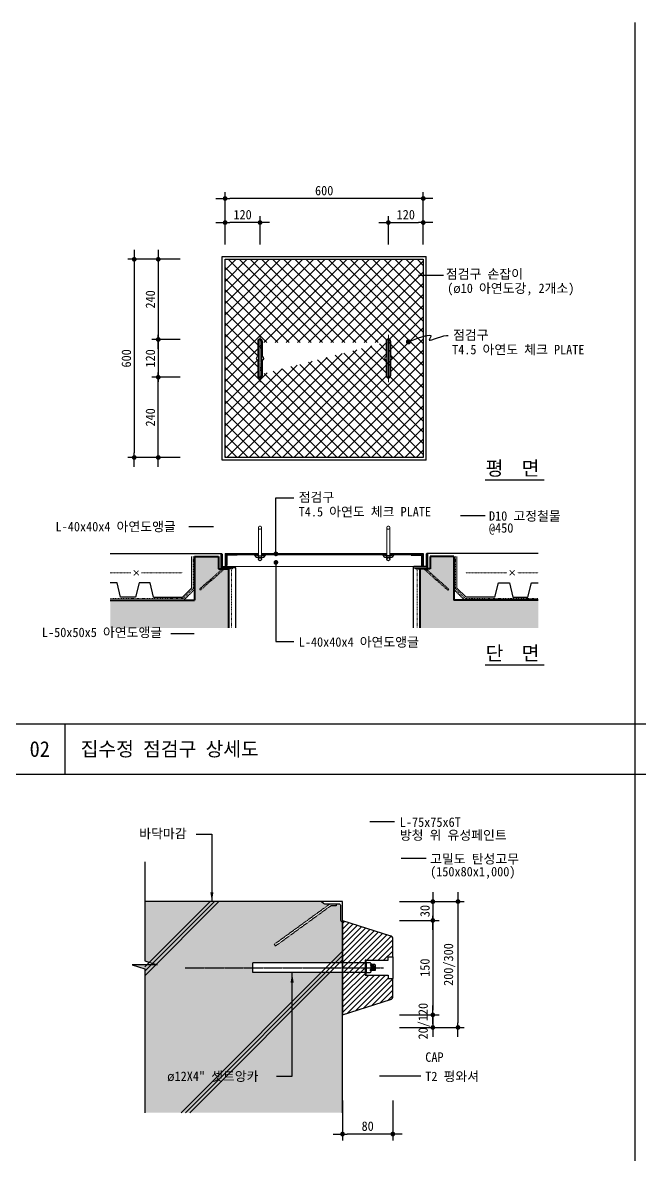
# Model space of a CAD drawing. Header units: millimetres. Extents: x 209 to 75467, y 6568 to 12199.
# Drawn here: x 10414 to 12375, y 8601 to 12199 of the extents above; entities that cross this region are included whole.
import ezdxf
from ezdxf.enums import TextEntityAlignment as Align

# ---------------------------------------------------------------- set-up
doc = ezdxf.new("R2010")
doc.units = ezdxf.units.MM
doc.header["$MEASUREMENT"] = 0
for name, pattern in [('CEN', [62, 60, -1, 0, -1]), ('HID', [2, 1.1, -0.9]), ('HIDDEN', [0.375, 0.25, -0.125]), ('HIDDEN2', [0.1875, 0.125, -0.0625])]:
    doc.linetypes.add(name, pattern=pattern)
doc.layers.get('0').update_dxf_attribs({"linetype": 'CONTINUOUS'})
for name, color, linetype, lineweight in [('A-CNTL', 1, 'CEN', 15), ('A-CONC-LIN1', 2, 'CONTINUOUS', 40), ('A-CONC-LIN2', 7, 'CONTINUOUS', 25), ('A-DIMS', 7, 'CONTINUOUS', 25), ('A-ELEV-LIN2', 7, 'CONTINUOUS', 25), ('A-ELEV-LIN3', 8, 'CONTINUOUS', 18), ('A-MKXS-LEAD', 7, 'CONTINUOUS', 25), ('A-MKXS-TEXT1', 3, 'CONTINUOUS', 25), ('A-MKXX-SYMB', 7, 'CONTINUOUS', 25), ('A-SECT-MESH', 8, 'HID', 18), ('A-XXXX-FIN1', 255, 'CONTINUOUS', 18), ('A-XXXX-FIN3', 4, 'CONTINUOUS', 25), ('A-XXXX-HATC', 8, 'CONTINUOUS', 18), ('A-XXXX-HID', 8, 'HIDDEN', 18), ('A-XXXX-STL', 3, 'CONTINUOUS', 25), ('A-XXXX-SYMB', 7, 'CONTINUOUS', 25), ('A-XXXX-TXT1', 3, 'CONTINUOUS', 25), ('A-XXXX-WAT1', 9, 'HID', 20)]:
    doc.layers.add(name, color=color, linetype=linetype, lineweight=lineweight)
for name, color, linetype in [('A-XXXX-SOLD', 252, 'CONTINUOUS'), ('CA-ANNO-TEXT', 3, 'CONTINUOUS'), ('ELEV2', 9, 'CONTINUOUS'), ('GRID', 1, 'CEN'), ('HAT', 8, 'CONTINUOUS'), ('hid', 5, 'HID'), ('PAD', 4, 'CONTINUOUS'), ('STL', 40, 'CONTINUOUS'), ('STRC', 2, 'CONTINUOUS'), ('SYM_JHS', 4, 'CONTINUOUS'), ('SYMB', 7, 'CONTINUOUS'), ('TABL', 7, 'CONTINUOUS'), ('TEXT', 7, 'CONTINUOUS'), ('WAT2', 7, 'CONTINUOUS')]:
    doc.layers.add(name, color=color, linetype=linetype)
doc.styles.add('HY울릉도L', font='H2GTRE.TTF')
doc.styles.add('돋움', font='')
doc.styles.add('돋움체', font='')
doc.styles.get('돋움').set_extended_font_data('DotumChe')
doc.styles.get('돋움체').set_extended_font_data('DotumChe')
doc.dimstyles.new('CDIM', dxfattribs={"dimtxt": 3, "dimasz": 1.5, "dimexe": 2, "dimexo": 1, "dimgap": 1, "dimtad": 1, "dimdec": 0, "dimrnd": 0.5, "dimzin": 0, "dimdsep": 32, "dimlunit": 6, "dimtxsty": 'HY울릉도L', "dimblk1": '_CIDOT', "dimblk2": '_CIDOT', "dimsah": 1, "dimcen": 5.5, "dimclrd": 2, "dimclre": 2, "dimclrt": 7, "dimadec": 0, "dimazin": 0, "dimtfac": 1, "dimtdec": 0, "dimtix": 1, "dimtmove": 2, "dimatfit": 1, "dimldrblk": '_CIDOT', "dimfxl": 1, "dimtolj": 1, "dimtzin": 0, "dimlwd": -1, "dimarcsym": 0})

# ---------------------------------------------------------------- blocks, each defined once
blk = doc.blocks.new('_CIDOT')
at = {"color": 0, "linetype": 'ByBlock'}
blk.add_line((2, 0), (-1, 0), dxfattribs=at)
at = {"color": 0, "linetype": 'ByBlock', "const_width": 0.5}
blk.add_lwpolyline([(-0.25, 0, 1), (0.25, 0, 1)], format="xyb", close=True, dxfattribs=at)
blk = doc.blocks.new('*D386')
at = {"layer": 'A-DIMS', "lineweight": -2, "transparency": 16777216}
for p, q in [((11430.7, 8772.2), (11430.7, 8645.9)), ((11590.7, 8772.2), (11590.7, 8645.9))]:
    blk.add_line(p, q, dxfattribs=at)
at = {"layer": 'A-DIMS', "transparency": 16777216}
blk.add_line((11575.7, 8665.9), (11445.7, 8665.9), dxfattribs=at)
at = {"layer": 'A-DIMS', "transparency": 16777216, "xscale": 15, "yscale": 15, "zscale": 15, "rotation": 180}
blk.add_blockref('_CIDOT', (11430.7, 8665.9), dxfattribs=at)
at = {"layer": 'A-DIMS', "transparency": 16777216, "xscale": 15, "yscale": 15, "zscale": 15}
blk.add_blockref('_CIDOT', (11590.7, 8665.9), dxfattribs=at)
at = {"layer": 'A-DIMS', "color": 3, "transparency": 16777216, "insert": (11510.7, 8690.9), "char_height": 30, "attachment_point": 5, "style": '돋움체'}
blk.add_mtext('\\A1;80', dxfattribs=at)
blk = doc.blocks.new('*D387')
at = {"layer": 'A-DIMS', "lineweight": -2, "transparency": 16777216}
for p, q in [((11611.5, 9404.8), (11737.9, 9404.8)), ((11611.5, 9344.8), (11737.9, 9344.8))]:
    blk.add_line(p, q, dxfattribs=at)
at = {"layer": 'A-DIMS', "transparency": 16777216}
blk.add_line((11717.9, 9389.8), (11717.9, 9359.8), dxfattribs=at)
at = {"layer": 'A-DIMS', "transparency": 16777216, "xscale": 15, "yscale": 15, "zscale": 15}
for p, rotation in [((11717.9, 9404.8), 90), ((11717.9, 9344.8), 270)]:
    blk.add_blockref('_CIDOT', p, dxfattribs=dict(at, rotation=rotation))
at = {"layer": 'A-DIMS', "color": 3, "transparency": 16777216, "insert": (11692.9, 9374.8), "char_height": 30, "attachment_point": 5, "rotation": 90, "style": '돋움체'}
blk.add_mtext('\\A1;30', dxfattribs=at)
blk = doc.blocks.new('*D388')
at = {"layer": 'A-DIMS', "lineweight": -2, "transparency": 16777216}
for p, q in [((11611.5, 9344.8), (11737.9, 9344.8)), ((11611.5, 9044.8), (11737.9, 9044.8))]:
    blk.add_line(p, q, dxfattribs=at)
at = {"layer": 'A-DIMS', "transparency": 16777216}
blk.add_line((11717.9, 9329.8), (11717.9, 9059.8), dxfattribs=at)
at = {"layer": 'A-DIMS', "transparency": 16777216, "xscale": 15, "yscale": 15, "zscale": 15}
for p, rotation in [((11717.9, 9344.8), 90), ((11717.9, 9044.8), 270)]:
    blk.add_blockref('_CIDOT', p, dxfattribs=dict(at, rotation=rotation))
at = {"layer": 'A-DIMS', "color": 3, "transparency": 16777216, "insert": (11692.9, 9194.8), "char_height": 30, "attachment_point": 5, "rotation": 90, "style": '돋움체'}
blk.add_mtext('\\A1;150', dxfattribs=at)
blk = doc.blocks.new('*D389')
at = {"layer": 'A-DIMS', "transparency": 16777216}
for p, q in [((11717.9, 9059.8), (11717.9, 9074.8)), ((11717.9, 9044.8), (11717.9, 9004.8)), ((11717.9, 8989.8), (11717.9, 8974.8))]:
    blk.add_line(p, q, dxfattribs=at)
at = {"layer": 'A-DIMS', "lineweight": -2, "transparency": 16777216}
for p, q in [((11611.5, 9044.8), (11737.9, 9044.8)), ((11611.5, 9004.8), (11737.9, 9004.8))]:
    blk.add_line(p, q, dxfattribs=at)
at = {"layer": 'A-DIMS', "transparency": 16777216, "xscale": 15, "yscale": 15, "zscale": 15}
for p, rotation in [((11717.9, 9044.8), 270), ((11717.9, 9004.8), 90)]:
    blk.add_blockref('_CIDOT', p, dxfattribs=dict(at, rotation=rotation))
at = {"layer": 'A-DIMS', "color": 3, "transparency": 16777216, "insert": (11690.4, 9024.8), "char_height": 30, "attachment_point": 5, "rotation": 90, "style": '돋움체'}
blk.add_mtext('\\A1;20/120', dxfattribs=at)
blk = doc.blocks.new('*D390')
at = {"layer": 'A-DIMS', "lineweight": -2, "transparency": 16777216}
for p, q in [((11691.5, 9404.8), (11817.9, 9404.8)), ((11691.5, 9004.8), (11817.9, 9004.8))]:
    blk.add_line(p, q, dxfattribs=at)
at = {"layer": 'A-DIMS', "transparency": 16777216}
blk.add_line((11797.9, 9389.8), (11797.9, 9019.8), dxfattribs=at)
at = {"layer": 'A-DIMS', "transparency": 16777216, "xscale": 15, "yscale": 15, "zscale": 15}
for p, rotation in [((11797.9, 9404.8), 90), ((11797.9, 9004.8), 270)]:
    blk.add_blockref('_CIDOT', p, dxfattribs=dict(at, rotation=rotation))
at = {"layer": 'A-DIMS', "color": 3, "transparency": 16777216, "insert": (11771.1, 9204.8), "char_height": 30, "attachment_point": 5, "rotation": 90, "style": '돋움체'}
blk.add_mtext('\\A1;200/300', dxfattribs=at)
blk = doc.blocks.new('*D393')
at = {"layer": 'A-DIMS', "lineweight": -2, "transparency": 16777216}
for p, q in [((11057.4, 11493.3), (11057.4, 11659.8)), ((11687.4, 11493.3), (11687.4, 11659.8))]:
    blk.add_line(p, q, dxfattribs=at)
at = {"layer": 'A-DIMS', "transparency": 16777216}
blk.add_line((11672.4, 11639.8), (11072.4, 11639.8), dxfattribs=at)
at = {"layer": 'A-DIMS', "transparency": 16777216, "xscale": 15, "yscale": 15, "zscale": 15, "rotation": 180}
blk.add_blockref('_CIDOT', (11057.4, 11639.8), dxfattribs=at)
at = {"layer": 'A-DIMS', "transparency": 16777216, "xscale": 15, "yscale": 15, "zscale": 15}
blk.add_blockref('_CIDOT', (11687.4, 11639.8), dxfattribs=at)
at = {"layer": 'A-DIMS', "color": 3, "transparency": 16777216, "insert": (11372.4, 11664.8), "char_height": 30, "attachment_point": 5, "style": '돋움체'}
blk.add_mtext('\\A1;600', dxfattribs=at)
blk = doc.blocks.new('*D394')
at = {"layer": 'A-DIMS', "lineweight": -2, "transparency": 16777216}
for p, q in [((10914.8, 11446.6), (10748.4, 11446.6)), ((10914.8, 10816.6), (10748.4, 10816.6))]:
    blk.add_line(p, q, dxfattribs=at)
at = {"layer": 'A-DIMS', "transparency": 16777216}
blk.add_line((10768.4, 11431.6), (10768.4, 10831.6), dxfattribs=at)
at = {"layer": 'A-DIMS', "transparency": 16777216, "xscale": 15, "yscale": 15, "zscale": 15}
for p, rotation in [((10768.4, 11446.6), 90), ((10768.4, 10816.6), 270)]:
    blk.add_blockref('_CIDOT', p, dxfattribs=dict(at, rotation=rotation))
at = {"layer": 'A-DIMS', "color": 3, "transparency": 16777216, "insert": (10743.4, 11131.6), "char_height": 30, "attachment_point": 5, "rotation": 90, "style": '돋움체'}
blk.add_mtext('\\A1;600', dxfattribs=at)
blk = doc.blocks.new('*D395')
at = {"layer": 'A-DIMS', "lineweight": -2, "transparency": 16777216}
for p, q in [((10914.8, 11191.6), (10824.8, 11191.6)), ((10914.8, 11071.6), (10824.8, 11071.6))]:
    blk.add_line(p, q, dxfattribs=at)
at = {"layer": 'A-DIMS', "transparency": 16777216}
blk.add_line((10844.8, 11176.6), (10844.8, 11086.6), dxfattribs=at)
at = {"layer": 'A-DIMS', "transparency": 16777216, "xscale": 15, "yscale": 15, "zscale": 15}
for p, rotation in [((10844.8, 11191.6), 90), ((10844.8, 11071.6), 270)]:
    blk.add_blockref('_CIDOT', p, dxfattribs=dict(at, rotation=rotation))
at = {"layer": 'A-DIMS', "color": 3, "transparency": 16777216, "insert": (10819.8, 11131.6), "char_height": 30, "attachment_point": 5, "rotation": 90, "style": '돋움체'}
blk.add_mtext('\\A1;120', dxfattribs=at)
blk = doc.blocks.new('*D396')
at = {"layer": 'A-DIMS', "lineweight": -2, "transparency": 16777216}
for p, q in [((11057.4, 11493.3), (11057.4, 11583.3)), ((11168.4, 11493.3), (11168.4, 11583.3))]:
    blk.add_line(p, q, dxfattribs=at)
at = {"layer": 'A-DIMS', "transparency": 16777216}
blk.add_line((11153.4, 11563.3), (11072.4, 11563.3), dxfattribs=at)
at = {"layer": 'A-DIMS', "transparency": 16777216, "xscale": 15, "yscale": 15, "zscale": 15, "rotation": 180}
blk.add_blockref('_CIDOT', (11057.4, 11563.3), dxfattribs=at)
at = {"layer": 'A-DIMS', "transparency": 16777216, "xscale": 15, "yscale": 15, "zscale": 15}
blk.add_blockref('_CIDOT', (11168.4, 11563.3), dxfattribs=at)
at = {"layer": 'A-DIMS', "color": 3, "transparency": 16777216, "insert": (11112.9, 11588.3), "char_height": 30, "attachment_point": 5, "style": '돋움체'}
blk.add_mtext('\\A1;120', dxfattribs=at)
blk = doc.blocks.new('*D417')
at = {"layer": 'A-DIMS', "lineweight": -2, "transparency": 16777216}
for p, q in [((11576.4, 11493.3), (11576.4, 11583.3)), ((11687.4, 11493.3), (11687.4, 11583.3))]:
    blk.add_line(p, q, dxfattribs=at)
at = {"layer": 'A-DIMS', "transparency": 16777216}
blk.add_line((11591.4, 11563.3), (11672.4, 11563.3), dxfattribs=at)
at = {"layer": 'A-DIMS', "transparency": 16777216, "xscale": 15, "yscale": 15, "zscale": 15, "rotation": 180}
blk.add_blockref('_CIDOT', (11576.4, 11563.3), dxfattribs=at)
at = {"layer": 'A-DIMS', "transparency": 16777216, "xscale": 15, "yscale": 15, "zscale": 15}
blk.add_blockref('_CIDOT', (11687.4, 11563.3), dxfattribs=at)
at = {"layer": 'A-DIMS', "color": 3, "transparency": 16777216, "insert": (11631.9, 11588.3), "char_height": 30, "attachment_point": 5, "style": '돋움체'}
blk.add_mtext('\\A1;120', dxfattribs=at)
blk = doc.blocks.new('*D418')
at = {"layer": 'A-DIMS', "lineweight": -2, "transparency": 16777216}
for p, q in [((10914.8, 11446.6), (10824.8, 11446.6)), ((10914.8, 11191.6), (10824.8, 11191.6))]:
    blk.add_line(p, q, dxfattribs=at)
at = {"layer": 'A-DIMS', "transparency": 16777216}
blk.add_line((10844.8, 11431.6), (10844.8, 11206.6), dxfattribs=at)
at = {"layer": 'A-DIMS', "transparency": 16777216, "xscale": 15, "yscale": 15, "zscale": 15}
for p, rotation in [((10844.8, 11446.6), 90), ((10844.8, 11191.6), 270)]:
    blk.add_blockref('_CIDOT', p, dxfattribs=dict(at, rotation=rotation))
at = {"layer": 'A-DIMS', "color": 3, "transparency": 16777216, "insert": (10819.8, 11319.1), "char_height": 30, "attachment_point": 5, "rotation": 90, "style": '돋움체'}
blk.add_mtext('\\A1;240', dxfattribs=at)
blk = doc.blocks.new('*D419')
at = {"layer": 'A-DIMS', "lineweight": -2, "transparency": 16777216}
for p, q in [((10914.8, 11071.6), (10824.8, 11071.6)), ((10914.8, 10816.6), (10824.8, 10816.6))]:
    blk.add_line(p, q, dxfattribs=at)
at = {"layer": 'A-DIMS', "transparency": 16777216}
blk.add_line((10844.8, 10831.6), (10844.8, 11056.6), dxfattribs=at)
at = {"layer": 'A-DIMS', "transparency": 16777216, "xscale": 15, "yscale": 15, "zscale": 15}
for p, rotation in [((10844.8, 11071.6), 90), ((10844.8, 10816.6), 270)]:
    blk.add_blockref('_CIDOT', p, dxfattribs=dict(at, rotation=rotation))
at = {"layer": 'A-DIMS', "color": 3, "transparency": 16777216, "insert": (10819.8, 10944.1), "char_height": 30, "attachment_point": 5, "rotation": 90, "style": '돋움체'}
blk.add_mtext('\\A1;240', dxfattribs=at)

msp = doc.modelspace()

# ---------------------------------------------------------------- hatches: boundary and pattern name
at = {"layer": 'A-XXXX-HATC'}
h = msp.add_hatch(dxfattribs=at)
h.set_pattern_fill('ANSI37', color=256, scale=200)
h.set_pattern_definition([(45, (-42307.116, 15605.64), (-17.67767, 17.67767), []), (135, (-42307.116, 15605.64), (-17.67767, -17.67767), [])])
h.paths.add_polyline_path([(11057.4, 11446.6), (11687.4, 11446.6), (11687.4, 10816.6), (11057.4, 10816.6)])
edge = h.paths.add_edge_path(flags=16)
edge.add_line((11583.4, 11186.6), (11583.4, 11136.6))
edge.add_line((11569.4, 11186.6), (11569.4, 11136.6))
edge.add_arc((11583.4, 11131.6), 5, 270, 450)
edge.add_arc((11569.4, 11131.6), 5, 90, 270)
edge.add_line((11583.4, 11126.6), (11583.4, 11076.6))
edge.add_line((11569.4, 11126.6), (11569.4, 11076.6))
edge.add_arc((11576.4, 11076.6), 7, 135.5847, 404.4153)
edge.add_arc((11576.4, 11186.6), 7, 315.5847, 584.4153)
edge.add_arc((11168.4, 11186.6), 7, 315.5847, 584.4153)
edge.add_line((11175.4, 11186.6), (11175.4, 11136.6))
edge.add_line((11161.4, 11186.6), (11161.4, 11136.6))
edge.add_arc((11161.4, 11131.6), 5, 90, 270)
edge.add_arc((11175.4, 11131.6), 5, 270, 450)
edge.add_line((11175.4, 11126.6), (11175.4, 11076.6))
edge.add_line((11161.4, 11126.6), (11161.4, 11076.6))
edge.add_arc((11168.4, 11076.6), 7, 135.5847, 404.4153)
at = {"layer": 'A-XXXX-SOLD'}
h = msp.add_hatch(color=256, dxfattribs=at)
h.paths.add_polyline_path([(10692, 10362.8), (10960.3, 10362.8), (10960.3, 10404.1), (11068.3, 10296.1), (11068.3, 10275), (10692, 10275)])
h.paths.add_polyline_path([(10960.3, 10404.1), (10960.3, 10413.5), (10976, 10397.8), (10976, 10397.7), (10978.6, 10394.7), (10978.9, 10394.9), (11068.3, 10305.5), (11068.3, 10296.1)])
h.paths.add_polyline_path([(10978.9, 10394.9), (10983.8, 10399.3), (11068.3, 10314.9), (11068.3, 10305.5)])
h.paths.add_polyline_path([(10960.3, 10413.5), (10960.3, 10422.9), (10981, 10402.1), (10976, 10397.8)])
h.paths.add_polyline_path([(10960.3, 10502.3), (11035.9, 10502.3), (11035.9, 10462.2), (11049.1, 10462.2), (10981, 10402.1), (10960.3, 10422.9)])
h.paths.add_polyline_path([(10983.8, 10399.3), (11055.2, 10462.2), (11068.3, 10462.2), (11068.3, 10314.9)])
h = msp.add_hatch(color=256, dxfattribs=at)
h.paths.add_polyline_path([(12052.9, 10362.8), (11784.6, 10362.8), (11784.6, 10404.1), (11676.6, 10296.1), (11676.6, 10275), (12052.9, 10275)])
h.paths.add_polyline_path([(11784.6, 10404.1), (11784.6, 10413.5), (11768.9, 10397.8), (11768.9, 10397.7), (11766.2, 10394.7), (11766, 10394.9), (11676.6, 10305.5), (11676.6, 10296.1)])
h.paths.add_polyline_path([(11766, 10394.9), (11761, 10399.3), (11676.6, 10314.9), (11676.6, 10305.5)])
h.paths.add_polyline_path([(11784.6, 10413.5), (11784.6, 10422.9), (11763.9, 10402.1), (11768.9, 10397.8)])
h.paths.add_polyline_path([(11784.6, 10502.3), (11709, 10502.3), (11709, 10462.2), (11695.8, 10462.2), (11763.9, 10402.1), (11784.6, 10422.9)])
h.paths.add_polyline_path([(11761, 10399.3), (11689.6, 10462.2), (11676.6, 10462.2), (11676.6, 10314.9)])
h = msp.add_hatch(color=256, dxfattribs=at)
edge = h.paths.add_edge_path()
edge.add_line((11430.7, 9179.1), (11144.9, 9179.1))
edge.add_line((11144.9, 9179.1), (11144.9, 9210.5))
edge.add_line((11144.9, 9210.5), (11430.7, 9210.5))
edge.add_line((11430.7, 9210.5), (11430.7, 9338.2))
edge.add_line((11430.7, 9338.2), (11425.3, 9344.1))
edge.add_arc((11429, 9347.5), 5, 180, 221.9875, ccw=False)
edge.add_line((11424, 9347.5), (11424, 9393.2))
edge.add_arc((11419, 9393.2), 5, 0, 90)
edge.add_line((11419, 9398.2), (11411, 9398.2))
edge.add_line((11411, 9398.2), (11411, 9391.5))
edge.add_line((11411, 9391.5), (11393.6, 9391.5))
edge.add_line((11393.6, 9391.5), (11217.8, 9263.7))
edge.add_line((11217.8, 9263.7), (11213.9, 9269.1))
edge.add_line((11213.9, 9269.1), (11391.4, 9398.2))
edge.add_line((11391.4, 9398.2), (11373.3, 9398.2))
edge.add_arc((11373.3, 9403.2), 5, 228.0125, 270, ccw=False)
edge.add_line((11370, 9399.5), (11364, 9404.8))
edge.add_line((11364, 9404.8), (10802.2, 9404.8))
edge.add_line((10802.2, 9404.8), (10802.2, 9216.3))
edge.add_line((10802.2, 9216.3), (10840.9, 9204.3))
edge.add_line((10840.9, 9204.3), (10762.1, 9203.6))
edge.add_line((10762.1, 9203.6), (10802.2, 9191.6))
edge.add_line((10802.2, 9191.6), (10802.2, 8733.9))
edge.add_line((10802.2, 8733.9), (11430.7, 8733.9))
edge.add_line((11430.7, 8733.9), (11430.7, 9179.1))
at = {"layer": 'HAT'}
h = msp.add_hatch(dxfattribs=at)
h.set_pattern_fill('ANSI31', color=256, scale=100, style=0)
h.set_pattern_definition([(45, (-906601.248, -359204.317), (-8.83883476, 8.83883476), [])])
h.paths.add_polyline_path([(11575.7, 9218.3), (11575.7, 9229.2), (11590.7, 9229.2), (11590.7, 9286.8, 0.326921), (11583.7, 9296.3), (11430.7, 9344.8), (11430.7, 9338.2), (11430.7, 9044.8), (11583.7, 9093.3, 0.326921), (11590.7, 9102.9), (11590.7, 9160.5), (11575.7, 9160.5), (11575.7, 9171.3), (11502.3, 9171.3), (11502.3, 9218.3)])

# ---------------------------------------------------------------- linework, layer by layer
at = {"layer": 'A-CNTL'}
for p, q in [((11168.4, 11056.3), (11168.4, 11206.9)), ((11576.4, 11056.3), (11576.4, 11206.9))]:
    msp.add_line(p, q, dxfattribs=at)
at = {"layer": 'A-CONC-LIN1'}
for p, q in [((11044.9, 10511.3), (11044.9, 10466.3)), ((11700, 10511.3), (11700, 10466.3)), ((10960.3, 10502.3), (10960.3, 10362.8)), ((10960.3, 10502.3), (11035.9, 10502.3)), ((11035.9, 10502.3), (11035.9, 10462.2)), ((11709, 10502.3), (11709, 10462.2)), ((11784.6, 10502.3), (11709, 10502.3)), ((11784.6, 10502.3), (11784.6, 10362.8)), ((11035.9, 10462.2), (11068.3, 10462.2)), ((11068.3, 10462.2), (11068.3, 10275)), ((11709, 10462.2), (11676.6, 10462.2)), ((11676.6, 10462.2), (11676.6, 10275)), ((10692, 10362.8), (10960.3, 10362.8)), ((12052.9, 10362.8), (11784.6, 10362.8))]:
    msp.add_line(p, q, dxfattribs=at)
at = {"layer": 'A-CONC-LIN2'}
for p, q in [((10692, 10511.3), (11044.9, 10511.3)), ((12052.9, 10511.3), (11700, 10511.3)), ((10829.7, 10372.8), (10921.5, 10372.8)), ((11915.2, 10372.8), (11823.4, 10372.8))]:
    msp.add_line(p, q, dxfattribs=at)
for points in [[(10829.7, 10372.8), (10818.7, 10417.8), (10783.7, 10417.8), (10772.7, 10372.8), (10724.7, 10372.8), (10713.7, 10417.8), (10692, 10417.8)], [(11915.2, 10372.8), (11926.2, 10417.8), (11961.2, 10417.8), (11972.2, 10372.8), (12020.2, 10372.8), (12031.2, 10417.8), (12052.9, 10417.8)]]:
    msp.add_lwpolyline(points, dxfattribs=at)
at = {"layer": 'A-ELEV-LIN2'}
for p, q in [((11048.4, 10807.6), (11048.4, 11455.6)), ((11048.4, 11455.6), (11696.4, 11455.6)), ((11057.4, 10816.6), (11057.4, 11446.6)), ((11057.4, 11446.6), (11687.4, 11446.6)), ((11687.4, 11446.6), (11687.4, 10816.6)), ((11696.4, 10807.6), (11696.4, 11455.6)), ((11161.4, 11186.6), (11161.4, 11136.6)), ((11163.4, 11186.6), (11163.4, 11076.6)), ((11173.4, 11186.6), (11173.4, 11076.6)), ((11175.4, 11186.6), (11175.4, 11136.6)), ((11569.4, 11186.6), (11569.4, 11136.6)), ((11571.4, 11186.6), (11571.4, 11076.6)), ((11581.4, 11186.6), (11581.4, 11076.6)), ((11583.4, 11186.6), (11583.4, 11136.6)), ((11161.4, 11126.6), (11161.4, 11076.6)), ((11175.4, 11126.6), (11175.4, 11076.6)), ((11569.4, 11126.6), (11569.4, 11076.6)), ((11583.4, 11126.6), (11583.4, 11076.6)), ((11696.4, 10807.6), (11048.4, 10807.6)), ((11687.4, 10816.6), (11057.4, 10816.6))]:
    msp.add_line(p, q, dxfattribs=at)
for centre, radius, start, end in [((11168.4, 11186.6), 7, 315.5847, 224.4153), ((11168.4, 11186.6), 5, 0, 180), ((11576.4, 11186.6), 7, 315.5847, 224.4153), ((11576.4, 11186.6), 5, 0, 180), ((11161.4, 11131.6), 5, 90, 270), ((11175.4, 11131.6), 5, 270, 90), ((11569.4, 11131.6), 5, 90, 270), ((11583.4, 11131.6), 5, 270, 90), ((11168.4, 11076.6), 7, 135.5847, 44.4153), ((11576.4, 11076.6), 7, 135.5847, 44.4153), ((11168.4, 11076.6), 5, 180, 0), ((11576.4, 11076.6), 5, 180, 0)]:
    msp.add_arc(centre, radius, start, end, dxfattribs=at)
at = {"layer": 'A-ELEV-LIN3'}
msp.add_line((11684.5, 10469.9), (11060.3, 10469.9), dxfattribs=at)
at = {"layer": 'A-MKXS-LEAD'}
for p, q in [((11751.4, 11395.1), (11672.7, 11395.1)), ((11218.9, 10510.2), (11218.9, 10688.5)), ((11218.9, 10688.5), (11276.2, 10688.5)), ((11884.4, 10630.9), (11805.7, 10630.9)), ((10941.7, 10597.4), (11020.4, 10597.4)), ((11218.9, 10483), (11218.9, 10231.6)), ((10885.2, 10257.5), (10958.9, 10257.5)), ((11218.9, 10231.6), (11276.2, 10231.6))]:
    msp.add_line(p, q, dxfattribs=at)
for points in [[(11582.7, 11185.2, 0, 10, 0), (11594.6, 11212.8, 0, 0, 0), (11672.7, 11395.1, 0, 0, 0)], [(11722.3, 10440, 0, 10, 0), (11734.2, 10467.7, 0, 0, 0), (11805.7, 10630.9, 0, 0, 0)], [(11061.7, 10500.9, 0, 10, 0), (11049.9, 10528.5, 0, 0, 0), (11020.4, 10597.4, 0, 0, 0)], [(11048.8, 10467.5, 0, 10, 0), (11037, 10439.8, 0, 0, 0), (10958.9, 10257.5, 0, 0, 0)]]:
    msp.add_lwpolyline(points, format="xyseb", dxfattribs=at)
for points, const_width in [([(11636.1, 11184.6, 1), (11644.4, 11183.7, 1)], 8), ([(11215.2, 10510.2, 1), (11222.7, 10510.2, 1)], 7.5), ([(11222.7, 10483, 1), (11215.2, 10483, 1)], 7.5)]:
    msp.add_lwpolyline(points, format="xyb", close=True, dxfattribs=dict(at, const_width=const_width))
msp.add_lwpolyline([(11640.2, 11184.1), (11672.8, 11196.4), (11694, 11203.1), (11706.1, 11205.2), (11711.2, 11204.1), (11711.6, 11200.8), (11709.5, 11196.5), (11707, 11192.4), (11706.3, 11189.7), (11709.2, 11189.3), (11715.2, 11190.8), (11723.5, 11193.5), (11733.1, 11196.9), (11743.2, 11200.2), (11752.8, 11202.9), (11761.1, 11204.4), (11767, 11203.9)], dxfattribs=at)
at = {"layer": 'A-MKXX-SYMB'}
for p, q in [((11883.8, 10745.4), (12071.5, 10745.4)), ((11883.8, 10157.5), (12071.5, 10157.5))]:
    msp.add_line(p, q, dxfattribs=at)
at = {"layer": 'A-SECT-MESH', "ltscale": 0.05}
for p, q in [((10758.1, 10450.1), (10692, 10450.1)), ((10767.4, 10457.6), (10782.4, 10442.6)), ((10782.4, 10457.6), (10767.4, 10442.6)), ((10791.6, 10450.1), (10921.6, 10450.1)), ((11953.3, 10450.1), (11823.3, 10450.1)), ((11977.5, 10457.6), (11962.5, 10442.6)), ((11962.5, 10457.6), (11977.5, 10442.6)), ((11986.7, 10450.1), (12052.9, 10450.1))]:
    msp.add_line(p, q, dxfattribs=at)
at = {"layer": 'A-XXXX-FIN1'}
for p, q in [((10950.3, 10401.6), (10950.3, 10502.3)), ((11794.6, 10401.6), (11794.6, 10502.3)), ((10921.5, 10372.8), (10950.3, 10401.6)), ((11823.4, 10372.8), (11794.6, 10401.6))]:
    msp.add_line(p, q, dxfattribs=at)
at = {"layer": 'A-XXXX-FIN3'}
for p, q in [((11089.9, 10466.3), (11089.9, 10275)), ((11655, 10466.3), (11655, 10275))]:
    msp.add_line(p, q, dxfattribs=at)
at = {"layer": 'A-XXXX-HID', "linetype": 'HID'}
for p, q in [((11163.4, 10493.4), (11163.4, 10593.4)), ((11173.4, 10493.4), (11173.4, 10593.4)), ((11571.4, 10493.4), (11571.4, 10593.4)), ((11581.4, 10493.4), (11581.4, 10593.4))]:
    msp.add_line(p, q, dxfattribs=at)
for centre in [(11168.4, 10593.4), (11576.4, 10593.4)]:
    msp.add_circle(centre, 5, dxfattribs=at)
at = {"layer": 'A-XXXX-STL'}
for p, q in [((11057.4, 10511.3), (11161.4, 10511.3)), ((11057.5, 10511.3), (11057.5, 10469.9)), ((11060.3, 10508.4), (11161.4, 10508.4)), ((11060.3, 10508.4), (11060.3, 10474.6)), ((11060.3, 10508.4), (11060.3, 10469.9)), ((11161.4, 10511.3), (11161.4, 10508.4)), ((11175.4, 10511.3), (11569.4, 10511.3)), ((11175.4, 10511.3), (11175.4, 10508.4)), ((11175.4, 10508.4), (11569.4, 10508.4)), ((11569.4, 10511.3), (11569.4, 10508.4)), ((11583.4, 10511.3), (11687.4, 10511.3)), ((11583.4, 10511.3), (11583.4, 10508.4)), ((11583.4, 10508.4), (11684.5, 10508.4)), ((11684.5, 10508.4), (11684.5, 10474.6)), ((11684.5, 10508.4), (11684.5, 10469.9)), ((11687.4, 10511.3), (11687.4, 10469.9)), ((11161.4, 10503.4), (11175.4, 10503.4)), ((11161.4, 10498.4), (11175.4, 10498.4)), ((11583.4, 10503.4), (11569.4, 10503.4)), ((11583.4, 10498.4), (11569.4, 10498.4))]:
    msp.add_line(p, q, dxfattribs=at)
for points in [[(11048.5, 10507.7), (11048.5, 10469.9), (11086.3, 10469.9, -0.414214), (11089.9, 10466.3), (11044.9, 10466.3), (11044.9, 10511.3, -0.414214)], [(11093.6, 10505.7), (11063, 10505.7), (11063, 10475.1, -0.414214), (11060.3, 10472.4), (11060.3, 10508.4), (11096.3, 10508.4, -0.414214)], [(11651.2, 10505.7), (11681.8, 10505.7), (11681.8, 10475.1, 0.414214), (11684.5, 10472.4), (11684.5, 10508.4), (11648.5, 10508.4, 0.414214)], [(11696.4, 10507.7), (11696.4, 10469.9), (11658.6, 10469.9, 0.414214), (11655, 10466.3), (11700, 10466.3), (11700, 10511.3, 0.414214)]]:
    msp.add_lwpolyline(points, format="xyb", close=True, dxfattribs=at)
for centre in [(11168.4, 10493.4), (11576.4, 10493.4)]:
    msp.add_circle(centre, 5, dxfattribs=at)
for centre, radius, start, end in [((11161.4, 10508.4), 10, 180, 270), ((11161.4, 10508.4), 5, 180, 270), ((11175.4, 10508.4), 5, 270, 0), ((11175.4, 10508.4), 10, 270, 0), ((11569.4, 10508.4), 10, 180, 270), ((11569.4, 10508.4), 5, 180, 270), ((11583.4, 10508.4), 5, 270, 0), ((11583.4, 10508.4), 10, 270, 0)]:
    msp.add_arc(centre, radius, start, end, dxfattribs=at)
at = {"layer": 'A-XXXX-SYMB', "linetype": 'HIDDEN2', "ltscale": 25}
for p, q in [((11053.7, 10466.2), (10976, 10397.7)), ((11055.2, 10462.2), (10978.6, 10394.7)), ((11080.6, 10466.2), (11053.7, 10466.2)), ((11080.6, 10462.2), (11055.2, 10462.2)), ((11080.6, 10462.2), (11080.6, 10466.2)), ((11664.3, 10466.2), (11691.2, 10466.2)), ((11664.3, 10462.2), (11664.3, 10466.2)), ((11664.3, 10462.2), (11689.6, 10462.2)), ((11689.6, 10462.2), (11766.2, 10394.7)), ((11691.2, 10466.2), (11768.9, 10397.7)), ((10978.6, 10394.7), (10976, 10397.7)), ((11766.2, 10394.7), (11768.9, 10397.7))]:
    msp.add_line(p, q, dxfattribs=at)
at = {"layer": 'A-XXXX-SYMB'}
for centre, start, end in [((11151.4, 10508.4), 180, 276.2124), ((11185.4, 10508.4), 263.7876, 0), ((11559.4, 10508.4), 180, 276.2124), ((11593.4, 10508.4), 263.7876, 0)]:
    msp.add_arc(centre, 2.16, start, end, dxfattribs=at)
at = {"layer": 'A-XXXX-WAT1', "ltscale": 2}
for p, q in [((10955.3, 10399.5), (10955.3, 10502.3)), ((11789.6, 10399.5), (11789.6, 10502.3)), ((11077.3, 10462.2), (11077.3, 10275)), ((11667.6, 10462.2), (11667.6, 10275)), ((10923.5, 10367.8), (10955.3, 10399.5)), ((11821.3, 10367.8), (11789.6, 10399.5)), ((10923.5, 10367.8), (10692, 10367.8)), ((11821.3, 10367.8), (12052.9, 10367.8))]:
    msp.add_line(p, q, dxfattribs=at)
at = {"layer": 'A-XXXX-WAT1'}
for p, q in [((10925.6, 10362.8), (10960.3, 10397.5)), ((11819.3, 10362.8), (11784.6, 10397.5))]:
    msp.add_line(p, q, dxfattribs=at)
at = {"layer": 'ELEV2'}
msp.add_line((11590.7, 9229.2), (11590.7, 9160.5), dxfattribs=at)
at = {"layer": 'GRID'}
msp.add_line((10930.8, 9194.8), (11561.3, 9194.8), dxfattribs=at)
at = {"layer": 'HAT'}
for p, q in [((10802.2, 9197.2), (11009.9, 9404.8)), ((10802.2, 9183.2), (11023.9, 9404.8)), ((10802.2, 9169.2), (11037.8, 9404.8)), ((10917.4, 8733.9), (11430.7, 9247.2)), ((10931.3, 8733.9), (11430.7, 9233.3)), ((10945.3, 8733.9), (11430.7, 9219.3))]:
    msp.add_line(p, q, dxfattribs=at)
at = {"layer": 'hid'}
for p, q in [((11502.3, 9210.5), (11144.9, 9210.5)), ((11144.9, 9210.5), (11144.9, 9179.1)), ((11502.3, 9179.1), (11144.9, 9179.1))]:
    msp.add_line(p, q, dxfattribs=at)
msp.add_lwpolyline([(11411, 9398.2), (11411, 9391.5), (11393.6, 9391.5), (11217.8, 9263.7), (11213.9, 9269.1), (11391.4, 9398.2)], dxfattribs=at)
at = {"layer": 'PAD', "color": 4}
for p, q in [((11430.7, 9344.8), (11583.7, 9296.3)), ((11430.7, 9344.8), (11430.7, 9044.8)), ((11590.7, 9229.2), (11590.7, 9286.8)), ((11502.3, 9218.3), (11575.7, 9218.3)), ((11502.3, 9218.3), (11502.3, 9171.3)), ((11575.7, 9218.3), (11575.7, 9229.2)), ((11575.7, 9229.2), (11590.7, 9229.2)), ((11502.3, 9171.3), (11575.7, 9171.3)), ((11575.7, 9171.3), (11575.7, 9160.5)), ((11575.7, 9160.5), (11590.7, 9160.5)), ((11590.7, 9102.9), (11590.7, 9160.5)), ((11430.7, 9044.8), (11583.7, 9093.3))]:
    msp.add_line(p, q, dxfattribs=at)
for centre, start, end in [((11580.7, 9286.8), 0, 72.4145), ((11580.7, 9102.9), 287.5855, 0)]:
    msp.add_arc(centre, 10, start, end, dxfattribs=at)
at = {"layer": 'STL'}
msp.add_lwpolyline([(11430.7, 9404.8), (11364, 9404.8), (11370, 9399.5, 0.185283), (11373.3, 9398.2), (11419, 9398.2, -0.414214), (11424, 9393.2), (11424, 9347.5, 0.185283), (11425.3, 9344.1), (11430.7, 9338.2)], format="xyb", close=True, dxfattribs=at)
at = {"layer": 'STRC'}
for p, q in [((11430.7, 9404.8), (10802.2, 9404.8)), ((11430.7, 8733.9), (11430.7, 9404.8))]:
    msp.add_line(p, q, dxfattribs=at)
at = {"layer": 'SYM_JHS'}
for p, q in [((11596.5, 9657.9), (11517.9, 9657.9)), ((10965.7, 9619), (11015.3, 9619)), ((11015.3, 9619), (11015.3, 9404.8)), ((11696.3, 9541.4), (11617.7, 9541.4)), ((11270.5, 8849.7), (11270.5, 9177.4)), ((11220.9, 8849.7), (11270.5, 8849.7)), ((11679.2, 8849.7), (11548.6, 8849.7))]:
    msp.add_line(p, q, dxfattribs=at)
for points in [[(11409.8, 9405.6, 0, 10, 0), (11421.6, 9433.3, 0, 0, 0), (11517.9, 9657.9, 0, 0, 0)], [(11519.6, 9312.5, 0, 10, 0), (11531.5, 9340.2, 0, 0, 0), (11617.7, 9541.4, 0, 0, 0)], [(11015.3, 9404.8, 10, 10, 0), (11015.3, 9404.8, 0, 10, 0), (11015.3, 9434.8, 10, 10, 0)], [(11270.5, 9177.4, 10, 10, 0), (11270.5, 9177.4, 0, 10, 0), (11270.5, 9147.4, 10, 10, 0)], [(11504.5, 9182.4, 0, 10, 0), (11508.4, 9152.6, 0, 0, 0), (11548.6, 8849.7, 0, 0, 0)], [(11564.2, 9182.4, 0, 10, 0), (11568.1, 9152.6, 0, 0, 0), (11600.6, 8908.4, 0, 0, 0), (11679.2, 8908.4, 0, 0, 0)]]:
    msp.add_lwpolyline(points, format="xyseb", dxfattribs=at)
at = {"layer": 'SYMB'}
for p, q in [((10802.2, 9530.8), (10802.2, 9216.3)), ((11505.5, 9210.5), (11505.5, 9179.1)), ((11518.5, 9210.5), (11505.5, 9210.5)), ((11520.3, 9208.8), (11518.5, 9210.5)), ((10802.2, 9191.6), (10802.2, 8733.9)), ((11505.5, 9179.1), (11518.5, 9179.1)), ((11520.3, 9206.1), (11518.5, 9204.4)), ((11518.5, 9204.4), (11520.3, 9200.7)), ((11518.5, 9185.3), (11520.3, 9189)), ((11520.3, 9183.6), (11518.5, 9185.3)), ((11518.5, 9179.1), (11520.3, 9180.9)), ((11520.3, 9208.8), (11520.3, 9206.1)), ((11520.3, 9206.1), (11520.3, 9183.6)), ((11533.1, 9204.4), (11520.3, 9204.4)), ((11520.3, 9185.3), (11523.7, 9204.4)), ((11533.1, 9185.3), (11520.3, 9185.3)), ((11520.3, 9183.6), (11520.3, 9180.9)), ((11523.6, 9185.3), (11527, 9204.4)), ((11526.9, 9185.3), (11530.3, 9204.4)), ((11530.5, 9185.3), (11533.1, 9199.7)), ((11533.1, 9204.4), (11533.1, 9185.3)), ((11534.1, 9203.4), (11533.1, 9204.4)), ((11534.1, 9186.3), (11533.1, 9185.3)), ((11534.1, 9203.4), (11534.1, 9186.3))]:
    msp.add_line(p, q, dxfattribs=at)
msp.add_lwpolyline([(10802.2, 9216.3), (10840.9, 9204.3), (10762.1, 9203.6), (10802.2, 9191.6)], dxfattribs=at)
msp.add_lwpolyline([(11505.5, 9218.3), (11502.3, 9218.3), (11502.3, 9171.3), (11505.5, 9171.3)], close=True, dxfattribs=at)
at = {"layer": 'TABL', "linetype": 'ByBlock'}
msp.add_line((12361.3, 6676.8), (12361.3, 12198.8), dxfattribs=at)
at = {"layer": 'TABL'}
for p, q in [((8609, 9969.9), (14186.7, 9969.9)), ((8609, 9809.9), (14186.7, 9809.9))]:
    msp.add_line(p, q, dxfattribs=at)
msp.add_lwpolyline([(10548, 9969.9), (10548, 9809.9)], dxfattribs=at)
at = {"layer": 'WAT2'}
msp.add_line((12361.3, 9616.7), (12361.3, 12198.8), dxfattribs=at)

# ---------------------------------------------------------------- texts
at = {"layer": 'A-MKXS-TEXT1', "style": '돋움체'}
for s, p in [('점검구 손잡이', (11759.3, 11384.8)), ('(ø10 아연도강, 2개소)', (11763.5, 11339.5)), ('점검구', (11782.2, 11191)), ('T4.5 아연도 체크 PLATE', (11779.1, 11144.6)), ('점검구', (11291.4, 10675.6)), ('T4.5 아연도 체크 PLATE', (11291.4, 10629.2)), ('D10 고정철물', (11896.4, 10615.7)), ('L-40x40x4 아연도앵글', (10518.4, 10581.9)), ('@450', (11896.4, 10577.6)), ('L-50x50x5 아연도앵글', (10475, 10245.7)), ('L-40x40x4 아연도앵글', (11291.6, 10215.1))]:
    msp.add_text(s, height=30, dxfattribs=at).set_placement(p)
msp.add_text('집수정 점검구 상세도', height=45, dxfattribs=at).set_placement((10598, 9889.9), align=Align.MIDDLE_LEFT)
at = {"layer": 'A-XXXX-TXT1', "style": '돋움체'}
for s, p in [('평  면', (11885.8, 10759.7)), ('단  면', (11885.8, 10171.8))]:
    msp.add_text(s, height=45, dxfattribs=at).set_placement(p)
at = {"layer": 'CA-ANNO-TEXT', "style": '돋움체'}
msp.add_text('02', height=50, dxfattribs=at).set_placement((10468, 9889.9), align=Align.MIDDLE_CENTER)
at = {"layer": 'TEXT', "style": '돋움'}
for s, p in [('L-75x75x6T', (11612.9, 9642.4)), ('바닥마감', (10784.5, 9606)), ('방청 위 유성페인트', (11612.9, 9601.2)), ('고밀도 탄성고무', (11709.2, 9525.8)), ('(150x80x1,000)', (11709.2, 9485.1)), ('CAP', (11693.9, 8895.5)), ('ø12X4" 셋트앙카', (10873.1, 8834.7)), ('T2 평와셔', (11693.7, 8834.2))]:
    msp.add_text(s, height=30, dxfattribs=at).set_placement(p)

# ---------------------------------------------------------------- dimensions: what is measured, and where the dimension line sits
at = {"layer": 'A-DIMS'}
for base, p1, p2, angle, text, picture, middle in [((11057.4, 11639.8), (11687.4, 11483.3), (11057.4, 11483.3), 180, '600', '*D393', (11372.4, 11664.8)), ((11057.4, 11563.3), (11168.4, 11483.3), (11057.4, 11483.3), 180, '120', '*D396', (11112.9, 11588.3)), ((10768.4, 10816.6), (10924.8, 11446.6), (10924.8, 10816.6), 270, '600', '*D394', (10743.4, 11131.6)), ((10844.8, 11191.6), (10924.8, 11446.6), (10924.8, 11191.6), 270, '240', '*D418', (10819.8, 11319.1)), ((10844.8, 11071.6), (10924.8, 11191.6), (10924.8, 11071.6), 270, '120', '*D395', (10819.8, 11131.6)), ((10844.8, 11071.6), (10924.8, 10816.6), (10924.8, 11071.6), 90, '240', '*D419', (10819.8, 10944.1)), ((11717.9, 9344.8), (11601.5, 9404.8), (11601.5, 9344.8), 270, '30', '*D387', (11692.9, 9374.8)), ((11797.9, 9004.8), (11681.5, 9404.8), (11681.5, 9004.8), 270, '200/300', '*D390', (11771.1, 9204.8)), ((11717.9, 9044.8), (11601.5, 9344.8), (11601.5, 9044.8), 270, '150', '*D388', (11692.9, 9194.8)), ((11430.7, 8665.9), (11590.7, 8782.2), (11430.7, 8782.2), 180, '80', '*D386', (11510.7, 8690.9))]:
    dim = msp.add_linear_dim(base=base, p1=p1, p2=p2, angle=angle, text=text, dimstyle='CDIM', override={"dimscale": 10, "dimtxsty": '돋움체', "dimclrd": 256, "dimclre": 256, "dimclrt": 3}, dxfattribs=at)
    dim.commit()
    dim.dimension.update_dxf_attribs({"geometry": picture, "text_midpoint": middle})
dim = msp.add_linear_dim(base=(11687.4, 11563.3), p1=(11576.4, 11483.3), p2=(11687.4, 11483.3), text='120', dimstyle='CDIM', override={"dimscale": 10, "dimtxsty": '돋움체', "dimclrd": 256, "dimclre": 256, "dimclrt": 3}, dxfattribs=at)
dim.commit()
dim.dimension.update_dxf_attribs({"geometry": '*D417', "text_midpoint": (11631.9, 11588.3)})
dim = msp.add_linear_dim(base=(11717.9, 9004.8), p1=(11601.5, 9044.8), p2=(11601.5, 9004.8), angle=270, text='20/120', dimstyle='CDIM', override={"dimscale": 10, "dimtxsty": '돋움체', "dimclrd": 256, "dimclre": 256, "dimclrt": 3}, dxfattribs=at)
dim.commit()
dim.dimension.update_dxf_attribs({"geometry": '*D389', "text_midpoint": (11690.4, 9024.8), "dimtype": 160})

doc.saveas('drawing.dxf')
